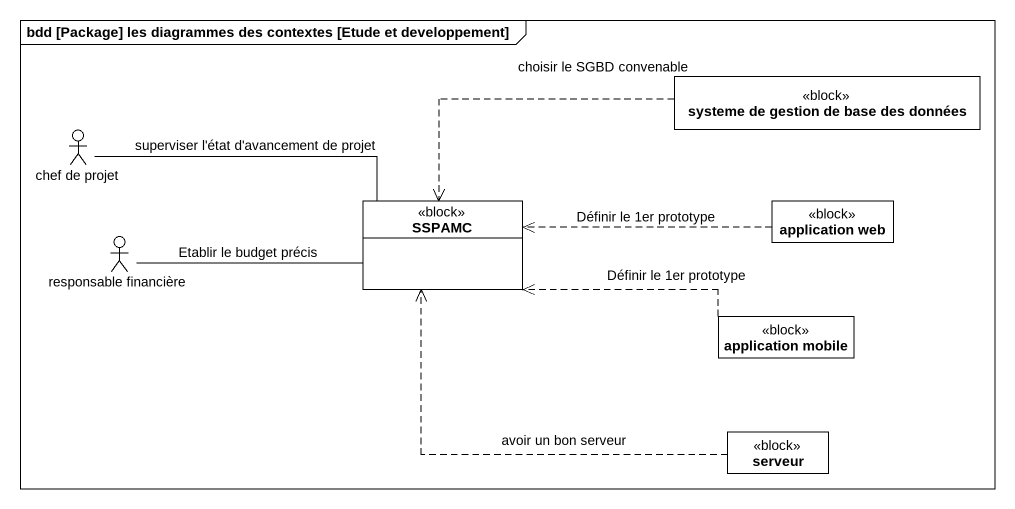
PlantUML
@startuml
mainframe bdd [Package] les diagrammes des contextes [Etude et developpement]
allowmixing
hide circle
hide empty members
class "systeme de gestion de base des données" as systeme_de_gestion_de_base <<block>>
actor "chef de projet" as chef_de_projet
actor "responsable financière" as responsable_financière
class SSPAMC <<block>>
class "application web" as application_web <<block>>
class "application mobile" as application_mobile <<block>>
class serveur <<block>>
systeme_de_gestion_de_base .left.> SSPAMC : choisir le SGBD convenable
chef_de_projet -right- SSPAMC : superviser l'état d'avancement de projet
responsable_financière -right- SSPAMC : Etablir le budget précis
application_web .left.> SSPAMC : Définir le 1er prototype
application_mobile .left.> SSPAMC : Définir le 1er prototype
serveur .up.> SSPAMC : avoir un bon serveur
@enduml
